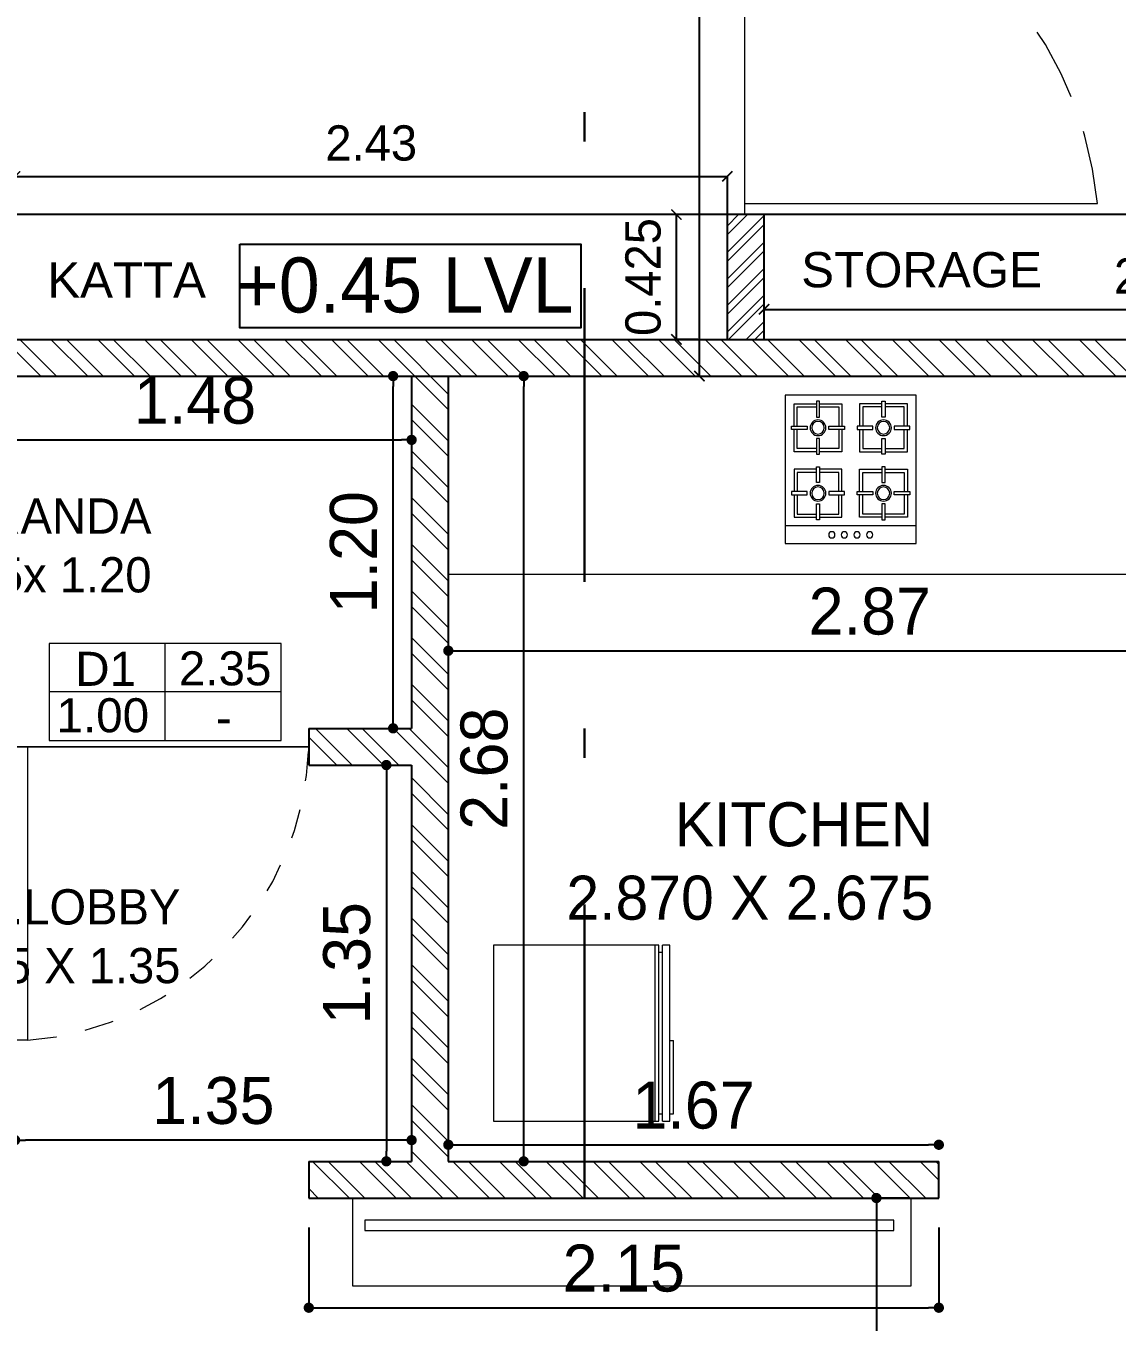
# Model space of a CAD drawing. Header units: metres. Extents: x 494 to 1845, y -666 to 1061.
# Drawn here: x 1536.697 to 1540.412, y 278.177 to 282.593 of the extents above; entities that cross this region are included whole.
import ezdxf

# ---------------------------------------------------------------- set-up
doc = ezdxf.new("R2010")
doc.units = ezdxf.units.M
doc.header["$MEASUREMENT"] = 0
for name, pattern in [('1', [0]), ('141011 - Typical Flr Plans -1 - 1.5 & 1-2 BHK_ Kolshet Namrata1$0$HIDDEN', [0.375, 0.25, -0.125]), ('DASHDOTX2', [2, 1, -0.5, 0, -0.5]), ('DASHED2', [0.375, 0.25, -0.125])]:
    doc.linetypes.add(name, pattern=pattern)
doc.layers.get('Defpoints').update_dxf_attribs({"color": 12})
for name, color, linetype in [('A-AREA', 1, 'Continuous'), ('VDA DIMENSION', 8, 'Continuous'), ('VDA-TEXT', 250, '1'), ('VDA-WALL BELOW', 8, 'Continuous')]:
    doc.layers.add(name, color=color, linetype=linetype)
for name, color, linetype, lineweight in [('A-Furniture', 8, 'Continuous', 13), ('A-Wall Hatch', 8, 'Continuous', 9), ('ARCHITECTURAL COMMENTS', 2, 'Continuous', 30), ('DIMENSION', 8, 'Continuous', 5), ('VDA-DOOR', 23, 'Continuous', 5), ('VDA-DW TAGS', 4, 'Continuous', 9), ('VDA-FURNITURE', 8, 'Continuous', 13), ('VDA-HATCH', 8, 'Continuous', 9), ('VDA-WALL', 250, 'Continuous', 25), ('VDA-WINDOW', 5, 'Continuous', 9)]:
    doc.layers.add(name, color=color, linetype=linetype, lineweight=lineweight)
doc.styles.add('arial', font='arial.ttf', dxfattribs={"height": 0.3})
doc.styles.add('RS', font='GOTHIC.TTF')
doc.dimstyles.new('SMALL-1', dxfattribs={"dimtxt": 0.16, "dimasz": 0.035, "dimexe": 0, "dimexo": 0.1, "dimgap": 0.05, "dimtad": 1, "dimzin": 0, "dimdsep": 46, "dimtxsty": 'RS', "dimblk": 'DOT', "dimcen": 2.5, "dimclrd": 256, "dimclre": 256, "dimclrt": 5, "dimadec": 0, "dimazin": 0, "dimtfac": 1, "dimtdec": 3, "dimtofl": 0, "dimtmove": 0, "dimatfit": 3, "dimfxl": 0, "dimtolj": 1, "dimtzin": 0, "dimarcsym": 0})

# ---------------------------------------------------------------- blocks, each defined once
blk = doc.blocks.new('SADFASDFS')
at = {"color": 1, "linetype": 'DASHDOTX2', "lineweight": 30}
blk.add_line((53.4606, -5.9876), (53.4606, 14.0473), dxfattribs=at)
blk = doc.blocks.new('_ArchTick')
at = {"color": 0, "linetype": 'ByBlock', "const_width": 0.15}
blk.add_lwpolyline([(-0.5, -0.5), (0.5, 0.5)], dxfattribs=at)
blk = doc.blocks.new('*D124')
at = {"layer": 'Defpoints', "color": 0}
for p in [(1538.6603, 285.2814), (1538.9904, 285.2814), (1538.6603, 281.3997)]:
    blk.add_point(p, dxfattribs=at)
at = {"layer": 'VDA DIMENSION', "lineweight": -2}
for p, q in [((1538.7603, 285.2814), (1538.9904, 285.2814)), ((1538.9904, 281.3997), (1538.9904, 285.2814)), ((1538.7603, 281.3997), (1538.9904, 281.3997))]:
    blk.add_line(p, q, dxfattribs=at)
at = {"layer": 'VDA DIMENSION', "lineweight": -2, "xscale": 0.035, "yscale": 0.035, "zscale": 0.035}
for p, rotation in [((1538.9904, 285.2814), 90), ((1538.9904, 281.3997), 270)]:
    blk.add_blockref('_ArchTick', p, dxfattribs=dict(at, rotation=rotation))
at = {"layer": 'VDA DIMENSION', "color": 5, "insert": (1538.8564, 283.3406), "char_height": 0.16, "attachment_point": 5, "rotation": 90, "style": 'RS'}
blk.add_mtext('\\A1;3.88', dxfattribs=at)
blk = doc.blocks.new('*D159')
at = {"layer": 'Defpoints', "color": 0}
for p in [(1541.9053, 281.6272), (1539.2103, 281.5248), (1541.9053, 281.5248)]:
    blk.add_point(p, dxfattribs=at)
at = {"layer": 'VDA DIMENSION', "lineweight": -2}
for p, q in [((1539.2103, 281.6248), (1539.2103, 281.6272)), ((1539.2103, 281.6272), (1541.9053, 281.6272)), ((1541.9053, 281.6248), (1541.9053, 281.6272))]:
    blk.add_line(p, q, dxfattribs=at)
at = {"layer": 'VDA DIMENSION', "lineweight": -2, "xscale": 0.035, "yscale": 0.035, "zscale": 0.035}
for p, rotation in [((1539.2103, 281.6272), 180.000003570237), ((1541.9053, 281.6272), 3.570236990233481e-06)]:
    blk.add_blockref('_ArchTick', p, dxfattribs=dict(at, rotation=rotation))
at = {"layer": 'VDA DIMENSION', "color": 5, "insert": (1540.5578, 281.7402), "char_height": 0.12, "attachment_point": 5, "rotation": 0, "style": 'RS'}
blk.add_mtext('\\A1;2.69', dxfattribs=at)
blk = doc.blocks.new('*D160')
at = {"layer": 'Defpoints', "color": 0}
for p in [(1539.0853, 282.0801), (1536.6603, 281.5248), (1539.0853, 281.5248)]:
    blk.add_point(p, dxfattribs=at)
at = {"layer": 'VDA DIMENSION', "lineweight": -2}
for p, q in [((1536.6603, 281.7801), (1536.6603, 282.0801)), ((1536.6603, 282.0801), (1539.0853, 282.0801)), ((1539.0853, 281.7801), (1539.0853, 282.0801))]:
    blk.add_line(p, q, dxfattribs=at)
at = {"layer": 'VDA DIMENSION', "lineweight": -2, "xscale": 0.035, "yscale": 0.035, "zscale": 0.035}
for p, rotation in [((1536.6603, 282.0801), 180.0000035704919), ((1539.0853, 282.0801), 3.570491927312664e-06)]:
    blk.add_blockref('_ArchTick', p, dxfattribs=dict(at, rotation=rotation))
at = {"layer": 'VDA DIMENSION', "color": 5, "insert": (1537.8728, 282.1932), "char_height": 0.12, "attachment_point": 5, "rotation": 0, "style": 'RS'}
blk.add_mtext('\\A1;2.43', dxfattribs=at)
blk = doc.blocks.new('*D170')
at = {"layer": 'Defpoints', "color": 0}
for p in [(1538.9118, 281.9498), (1539.0853, 281.9498), (1539.0853, 281.5248)]:
    blk.add_point(p, dxfattribs=at)
at = {"layer": 'VDA DIMENSION', "lineweight": -2}
for p, q in [((1538.9853, 281.9498), (1538.9118, 281.9498)), ((1538.9118, 281.5248), (1538.9118, 281.9498)), ((1538.9853, 281.5248), (1538.9118, 281.5248))]:
    blk.add_line(p, q, dxfattribs=at)
at = {"layer": 'VDA DIMENSION', "lineweight": -2, "xscale": 0.035, "yscale": 0.035, "zscale": 0.035}
for p, rotation in [((1538.9118, 281.9498), 90.00000375454056), ((1538.9118, 281.5248), 270.0000037545406)]:
    blk.add_blockref('_ArchTick', p, dxfattribs=dict(at, rotation=rotation))
at = {"layer": 'VDA DIMENSION', "color": 5, "insert": (1538.7988, 281.7373), "char_height": 0.12, "attachment_point": 5, "rotation": 90, "style": 'RS'}
blk.add_mtext('\\A1;0.425', dxfattribs=at)
blk = doc.blocks.new('zw$8B81')
at = {"layer": 'VDA-FURNITURE', "extrusion": (-2.11098e-05, -1.08635e-08, 1)}
for p, q in [((0.0125, 0.575), (0, 0.575)), ((0, 0.575), (0, 0.325)), ((0.0375, 0.6), (0.0125, 0.6)), ((0.0125, 0.6), (0.0125, 0)), ((0.0375, 0.6), (0.0375, 0)), ((0.05, 0.575), (0.0375, 0.575)), ((0.6125, 0.6), (0.05, 0.6)), ((0.05, 0.6), (0.05, 0)), ((0.0625, 0.6), (0.0625, 0)), ((0.6125, 0), (0.6125, 0.6)), ((0.0125, 0.325), (0, 0.325)), ((0.0125, 0), (0.0375, 0)), ((0.0375, 0.025), (0.05, 0.025)), ((0.05, 0), (0.6125, 0))]:
    blk.add_line(p, q, dxfattribs=at)
blk = doc.blocks.new('zw$80F')
at = {"layer": 'A-Furniture', "extrusion": (0.000170057, -4.78234e-05, 1)}
blk.add_line((0.0601, 0.4462, 0), (0.0601, 0), dxfattribs=at)
at = {"layer": 'A-Furniture', "extrusion": (0.000170057, -4.78234e-05, 1), "elevation": 0}
for points in [[(0.5062, 0), (0, 0), (0, 0.4462), (0.5062, 0.4462)], [(0.177, 0.4247), (0.1662, 0.4247), (0.1662, 0.3711), (0.177, 0.3711)], [(0.3893, 0.4247), (0.4, 0.4247), (0.4, 0.3711), (0.3893, 0.3711)], [(0.0815, 0.3293), (0.0815, 0.34), (0.1351, 0.34), (0.1351, 0.3293)], [(0.2617, 0.34), (0.2617, 0.3293), (0.2081, 0.3293), (0.2081, 0.34)], [(0.3046, 0.34), (0.3046, 0.3293), (0.3582, 0.3293), (0.3582, 0.34)], [(0.4848, 0.3293), (0.4848, 0.34), (0.4311, 0.34), (0.4311, 0.3293)], [(0.1662, 0.2445), (0.177, 0.2445), (0.177, 0.2982), (0.1662, 0.2982)], [(0.4, 0.2445), (0.3893, 0.2445), (0.3893, 0.2982), (0.4, 0.2982)], [(0.1662, 0.2016), (0.177, 0.2016), (0.177, 0.148), (0.1662, 0.148)], [(0.4, 0.2016), (0.3893, 0.2016), (0.3893, 0.148), (0.4, 0.148)], [(0.0815, 0.1169), (0.0815, 0.1062), (0.1351, 0.1062), (0.1351, 0.1169)], [(0.2617, 0.1062), (0.2617, 0.1169), (0.2081, 0.1169), (0.2081, 0.1062)], [(0.3046, 0.1062), (0.3046, 0.1169), (0.3582, 0.1169), (0.3582, 0.1062)], [(0.4848, 0.1169), (0.4848, 0.1062), (0.4311, 0.1062), (0.4311, 0.1169)], [(0.177, 0.0214), (0.1662, 0.0214), (0.1662, 0.0751), (0.177, 0.0751)], [(0.3893, 0.0214), (0.4, 0.0214), (0.4, 0.0751), (0.3893, 0.0751)]]:
    blk.add_lwpolyline(points, close=True, dxfattribs=at)
for points in [[(0.1662, 0.4161), (0.0901, 0.4161), (0.0901, 0.34)], [(0.1662, 0.4054), (0.1008, 0.4054), (0.1008, 0.34)], [(0.2531, 0.34), (0.2531, 0.4161), (0.177, 0.4161)], [(0.2424, 0.34), (0.2424, 0.4054), (0.177, 0.4054)], [(0.3132, 0.34), (0.3132, 0.4161), (0.3893, 0.4161)], [(0.3239, 0.34), (0.3239, 0.4054), (0.3893, 0.4054)], [(0.4, 0.4161), (0.4762, 0.4161), (0.4762, 0.34)], [(0.4, 0.4054), (0.4655, 0.4054), (0.4655, 0.34)], [(0.0901, 0.3293), (0.0901, 0.2531), (0.1662, 0.2531)], [(0.1008, 0.3293), (0.1008, 0.2638), (0.1662, 0.2638)], [(0.177, 0.2531), (0.2531, 0.2531), (0.2531, 0.3293)], [(0.177, 0.2638), (0.2424, 0.2638), (0.2424, 0.3293)], [(0.3893, 0.2531), (0.3132, 0.2531), (0.3132, 0.3293)], [(0.3893, 0.2638), (0.3239, 0.2638), (0.3239, 0.3293)], [(0.4762, 0.3293), (0.4762, 0.2531), (0.4, 0.2531)], [(0.4655, 0.3293), (0.4655, 0.2638), (0.4, 0.2638)], [(0.0901, 0.1169), (0.0901, 0.193), (0.1662, 0.193)], [(0.1008, 0.1169), (0.1008, 0.1823), (0.1662, 0.1823)], [(0.177, 0.193), (0.2531, 0.193), (0.2531, 0.1169)], [(0.177, 0.1823), (0.2424, 0.1823), (0.2424, 0.1169)], [(0.3893, 0.193), (0.3132, 0.193), (0.3132, 0.1169)], [(0.3893, 0.1823), (0.3239, 0.1823), (0.3239, 0.1169)], [(0.4762, 0.1169), (0.4762, 0.193), (0.4, 0.193)], [(0.4655, 0.1169), (0.4655, 0.1823), (0.4, 0.1823)], [(0.1662, 0.03), (0.0901, 0.03), (0.0901, 0.1062)], [(0.1662, 0.0408), (0.1008, 0.0408), (0.1008, 0.1062)], [(0.2531, 0.1062), (0.2531, 0.03), (0.177, 0.03)], [(0.2424, 0.1062), (0.2424, 0.0408), (0.177, 0.0408)], [(0.3132, 0.1062), (0.3132, 0.03), (0.3893, 0.03)], [(0.3239, 0.1062), (0.3239, 0.0408), (0.3893, 0.0408)], [(0.4, 0.03), (0.4762, 0.03), (0.4762, 0.1062)], [(0.4, 0.0408), (0.4655, 0.0408), (0.4655, 0.1062)]]:
    blk.add_lwpolyline(points, dxfattribs=at)
at = {"layer": 'A-Furniture', "extrusion": (0.000170057, -4.78234e-05, 1)}
for centre, radius in [((0.1716, 0.3346, 0), 0.0268), ((0.1716, 0.3346, 0), 0.0214), ((0.3947, 0.3346, 0), 0.0268), ((0.3947, 0.3346, 0), 0.0214), ((0.03, 0.2874, 0), 0.0107), ((0.03, 0.2445, 0), 0.0107), ((0.03, 0.2016, 0), 0.0107), ((0.03, 0.1587, 0), 0.0107), ((0.1716, 0.1115, 0), 0.0268), ((0.1716, 0.1115, 0), 0.0214), ((0.3947, 0.1115, 0), 0.0268), ((0.3947, 0.1115, 0), 0.0214)]:
    blk.add_circle(centre, radius, dxfattribs=at)
blk = doc.blocks.new('zw$F1DC')
at = {"layer": 'VDA-DOOR'}
for p, q in [((0, 0), (0, 0.9)), ((0, 0.038), (0.9, 0.038)), ((0, 0), (0.9, 0)), ((0.9, 0.038), (0.9, 0))]:
    blk.add_line(p, q, dxfattribs=at).dxf.unprotected_set("ltscale", 0)
at = {"layer": 'VDA-DOOR', "linetype": 'DASHED2', "ltscale": 0.3}
blk.add_arc((-0.0283, -0.0304), 0.9308, 4.2128, 88.2563, dxfattribs=at)
blk = doc.blocks.new('zw$AB1F')
at = {"layer": 'VDA-DOOR', "xscale": 1.111111111003124, "yscale": 1.111111111003124, "zscale": 1.111111111003124, "rotation": 90.00000000080222}
blk.add_blockref('zw$F1DC', (1, 0), dxfattribs=at)
blk = doc.blocks.new('_Dot')
at = {"color": 0, "linetype": 'ByBlock', "lineweight": -2}
blk.add_line((-0.5, 0), (-1, 0), dxfattribs=at)
at = {"color": 0, "linetype": 'ByBlock', "const_width": 0.5}
blk.add_lwpolyline([(-0.25, 0, 1), (0.25, 0, 1)], format="xyb", close=True, dxfattribs=at)
blk = doc.blocks.new('*D1116')
at = {"layer": 'Defpoints', "color": 0, "transparency": 16777216}
for p in [(-5.433, 5.25), (-5.37, 5.25), (-5.37, 4.05)]:
    blk.add_point(p, dxfattribs=at)
at = {"layer": 'DIMENSION', "lineweight": -2, "transparency": 16777216}
for p, q in [((-5.433, 5.25), (-5.433, 5.25)), ((-5.433, 4.085), (-5.433, 5.215)), ((-5.433, 4.05), (-5.433, 4.05))]:
    blk.add_line(p, q, dxfattribs=at)
at = {"layer": 'DIMENSION', "lineweight": -2, "transparency": 16777216, "xscale": 0.035, "yscale": 0.035, "zscale": 0.035}
for p, rotation in [((-5.433, 5.25), 90), ((-5.433, 4.05), 270)]:
    blk.add_blockref('_Dot', p, dxfattribs=dict(at, rotation=rotation))
at = {"layer": 'DIMENSION', "color": 5, "transparency": 16777216, "insert": (-5.567, 4.65), "char_height": 0.16, "attachment_point": 5, "rotation": 90, "style": 'RS'}
blk.add_mtext('\\A1;1.20', dxfattribs=at)
blk = doc.blocks.new('*D1117')
at = {"layer": 'Defpoints', "color": 0, "transparency": 16777216}
for p in [(-6.845, 5.25), (-5.37, 5.25), (-5.37, 5.0327)]:
    blk.add_point(p, dxfattribs=at)
at = {"layer": 'DIMENSION', "lineweight": -2, "transparency": 16777216}
for p, q in [((-6.845, 5.15), (-6.845, 5.0327)), ((-5.37, 5.15), (-5.37, 5.0327)), ((-6.81, 5.0327), (-5.405, 5.0327))]:
    blk.add_line(p, q, dxfattribs=at)
at = {"layer": 'DIMENSION', "lineweight": -2, "transparency": 16777216, "xscale": 0.035, "yscale": 0.035, "zscale": 0.035, "rotation": 180}
blk.add_blockref('_Dot', (-6.845, 5.0327), dxfattribs=at)
at = {"layer": 'DIMENSION', "lineweight": -2, "transparency": 16777216, "xscale": 0.035, "yscale": 0.035, "zscale": 0.035}
blk.add_blockref('_Dot', (-5.37, 5.0327), dxfattribs=at)
at = {"layer": 'DIMENSION', "color": 5, "transparency": 16777216, "insert": (-6.1075, 5.1667), "char_height": 0.16, "attachment_point": 5, "style": 'RS'}
blk.add_mtext('\\A1;1.48', dxfattribs=at)
blk = doc.blocks.new('*D1118')
at = {"layer": 'Defpoints', "color": 0, "transparency": 16777216}
for p in [(-5.37, 3.925), (-5.456, 2.575), (-5.37, 2.575)]:
    blk.add_point(p, dxfattribs=at)
at = {"layer": 'DIMENSION', "lineweight": -2, "transparency": 16777216}
for p, q in [((-5.456, 3.925), (-5.456, 3.925)), ((-5.456, 3.89), (-5.456, 2.61)), ((-5.456, 2.575), (-5.456, 2.575))]:
    blk.add_line(p, q, dxfattribs=at)
at = {"layer": 'DIMENSION', "lineweight": -2, "transparency": 16777216, "xscale": 0.035, "yscale": 0.035, "zscale": 0.035}
for p, rotation in [((-5.456, 3.925), 90), ((-5.456, 2.575), 270)]:
    blk.add_blockref('_Dot', p, dxfattribs=dict(at, rotation=rotation))
at = {"layer": 'DIMENSION', "color": 5, "transparency": 16777216, "insert": (-5.5901, 3.25), "char_height": 0.16, "attachment_point": 5, "rotation": 90, "style": 'RS'}
blk.add_mtext('\\A1;1.35', dxfattribs=at)
blk = doc.blocks.new('*D1119')
at = {"layer": 'Defpoints', "color": 0, "transparency": 16777216}
for p in [(-6.72, 2.6472), (-6.72, 2.575), (-5.37, 2.575)]:
    blk.add_point(p, dxfattribs=at)
at = {"layer": 'DIMENSION', "lineweight": -2, "transparency": 16777216}
for p, q in [((-6.72, 2.6472), (-6.72, 2.6472)), ((-5.405, 2.6472), (-6.685, 2.6472)), ((-5.37, 2.6472), (-5.37, 2.6472))]:
    blk.add_line(p, q, dxfattribs=at)
at = {"layer": 'DIMENSION', "lineweight": -2, "transparency": 16777216, "xscale": 0.035, "yscale": 0.035, "zscale": 0.035, "rotation": 180}
blk.add_blockref('_Dot', (-6.72, 2.6472), dxfattribs=at)
at = {"layer": 'DIMENSION', "lineweight": -2, "transparency": 16777216, "xscale": 0.035, "yscale": 0.035, "zscale": 0.035}
blk.add_blockref('_Dot', (-5.37, 2.6472), dxfattribs=at)
at = {"layer": 'DIMENSION', "color": 5, "transparency": 16777216, "insert": (-6.045, 2.7812), "char_height": 0.16, "attachment_point": 5, "style": 'RS'}
blk.add_mtext('\\A1;1.35', dxfattribs=at)
blk = doc.blocks.new('*D1120')
at = {"layer": 'Defpoints', "color": 0, "transparency": 16777216}
for p in [(-3.575, 2.6315), (-5.245, 2.575), (-3.575, 2.575)]:
    blk.add_point(p, dxfattribs=at)
at = {"layer": 'DIMENSION', "lineweight": -2, "transparency": 16777216}
for p, q in [((-5.245, 2.6315), (-5.245, 2.6315)), ((-5.21, 2.6315), (-3.61, 2.6315)), ((-3.575, 2.6315), (-3.575, 2.6315))]:
    blk.add_line(p, q, dxfattribs=at)
at = {"layer": 'DIMENSION', "lineweight": -2, "transparency": 16777216, "xscale": 0.035, "yscale": 0.035, "zscale": 0.035, "rotation": 180}
blk.add_blockref('_Dot', (-5.245, 2.6315), dxfattribs=at)
at = {"layer": 'DIMENSION', "lineweight": -2, "transparency": 16777216, "xscale": 0.035, "yscale": 0.035, "zscale": 0.035}
blk.add_blockref('_Dot', (-3.575, 2.6315), dxfattribs=at)
at = {"layer": 'DIMENSION', "color": 5, "transparency": 16777216, "insert": (-4.41, 2.7655), "char_height": 0.16, "attachment_point": 5, "style": 'RS'}
blk.add_mtext('\\A1;1.67', dxfattribs=at)
blk = doc.blocks.new('*D1121')
at = {"layer": 'Defpoints', "color": 0, "transparency": 16777216}
for p in [(-5.245, 5.25), (-4.9884, 5.25), (-5.245, 2.575)]:
    blk.add_point(p, dxfattribs=at)
at = {"layer": 'DIMENSION', "lineweight": -2, "transparency": 16777216}
for p, q in [((-5.145, 5.25), (-4.9884, 5.25)), ((-4.9884, 2.61), (-4.9884, 5.215)), ((-5.145, 2.575), (-4.9884, 2.575))]:
    blk.add_line(p, q, dxfattribs=at)
at = {"layer": 'DIMENSION', "lineweight": -2, "transparency": 16777216, "xscale": 0.035, "yscale": 0.035, "zscale": 0.035}
for p, rotation in [((-4.9884, 5.25), 90), ((-4.9884, 2.575), 270)]:
    blk.add_blockref('_Dot', p, dxfattribs=dict(at, rotation=rotation))
at = {"layer": 'DIMENSION', "color": 5, "transparency": 16777216, "insert": (-5.1225, 3.9125), "char_height": 0.16, "attachment_point": 5, "rotation": 90, "style": 'RS'}
blk.add_mtext('\\A1;2.68', dxfattribs=at)
blk = doc.blocks.new('*D1122')
at = {"layer": 'Defpoints', "color": 0, "transparency": 16777216}
for p in [(-5.245, 4.575), (-2.375, 4.575), (-2.375, 4.3144)]:
    blk.add_point(p, dxfattribs=at)
at = {"layer": 'DIMENSION', "lineweight": -2, "transparency": 16777216}
for p, q in [((-5.245, 4.475), (-5.245, 4.3144)), ((-2.375, 4.475), (-2.375, 4.3144)), ((-5.21, 4.3144), (-2.41, 4.3144))]:
    blk.add_line(p, q, dxfattribs=at)
at = {"layer": 'DIMENSION', "lineweight": -2, "transparency": 16777216, "xscale": 0.035, "yscale": 0.035, "zscale": 0.035, "rotation": 180}
blk.add_blockref('_Dot', (-5.245, 4.3144), dxfattribs=at)
at = {"layer": 'DIMENSION', "lineweight": -2, "transparency": 16777216, "xscale": 0.035, "yscale": 0.035, "zscale": 0.035}
blk.add_blockref('_Dot', (-2.375, 4.3144), dxfattribs=at)
at = {"layer": 'DIMENSION', "color": 5, "transparency": 16777216, "insert": (-3.81, 4.4484), "char_height": 0.16, "attachment_point": 5, "style": 'RS'}
blk.add_mtext('\\A1;2.87', dxfattribs=at)
blk = doc.blocks.new('*D1127')
at = {"layer": 'Defpoints', "color": 0, "transparency": 16777216}
for p in [(-5.72, 2.45), (-3.575, 2.45), (-3.575, 2.0763)]:
    blk.add_point(p, dxfattribs=at)
at = {"layer": 'DIMENSION', "lineweight": -2, "transparency": 16777216}
for p, q in [((-5.72, 2.35), (-5.72, 2.0763)), ((-3.575, 2.35), (-3.575, 2.0763)), ((-5.685, 2.0763), (-3.61, 2.0763))]:
    blk.add_line(p, q, dxfattribs=at)
at = {"layer": 'DIMENSION', "lineweight": -2, "transparency": 16777216, "xscale": 0.035, "yscale": 0.035, "zscale": 0.035, "rotation": 180}
blk.add_blockref('_Dot', (-5.72, 2.0763), dxfattribs=at)
at = {"layer": 'DIMENSION', "lineweight": -2, "transparency": 16777216, "xscale": 0.035, "yscale": 0.035, "zscale": 0.035}
blk.add_blockref('_Dot', (-3.575, 2.0763), dxfattribs=at)
at = {"layer": 'DIMENSION', "color": 5, "transparency": 16777216, "insert": (-4.6475, 2.2103), "char_height": 0.16, "attachment_point": 5, "style": 'RS'}
blk.add_mtext('\\A1;2.15', dxfattribs=at)
blk = doc.blocks.new('*D1128')
at = {"layer": 'Defpoints', "color": 0, "transparency": 16777216}
for p in [(-3.575, 2.45), (-3.7875, -0.9), (-3.575, -0.9)]:
    blk.add_point(p, dxfattribs=at)
at = {"layer": 'DIMENSION', "lineweight": -2, "transparency": 16777216}
for p, q in [((-3.675, 2.45), (-3.7875, 2.45)), ((-3.7875, 2.415), (-3.7875, -0.865)), ((-3.675, -0.9), (-3.7875, -0.9))]:
    blk.add_line(p, q, dxfattribs=at)
at = {"layer": 'DIMENSION', "lineweight": -2, "transparency": 16777216, "xscale": 0.035, "yscale": 0.035, "zscale": 0.035}
for p, rotation in [((-3.7875, 2.45), 90), ((-3.7875, -0.9), 270)]:
    blk.add_blockref('_Dot', p, dxfattribs=dict(at, rotation=rotation))
at = {"layer": 'DIMENSION', "color": 5, "transparency": 16777216, "insert": (-3.9215, 0.775), "char_height": 0.16, "attachment_point": 5, "rotation": 90, "style": 'RS'}
blk.add_mtext('\\A1;3.35', dxfattribs=at)
blk = doc.blocks.new('D1 F')
at = {"layer": 'VDA-DW TAGS'}
for p, q in [((1532.2995, 322.9946), (1532.2995, 323.3255)), ((1532.6942, 323.1601), (1531.9045, 323.1601))]:
    blk.add_line(p, q, dxfattribs=at)
blk.add_lwpolyline([(1532.6942, 323.3255), (1531.9045, 323.3255), (1531.9045, 322.9946), (1532.6942, 322.9946)], close=True, dxfattribs=at)
at = {"layer": 'VDA-DW TAGS', "attachment_point": 8, "style": 'arial'}
for s, insert, char_height, width in [('2.35', (1532.5036, 323.1807), 0.11598, 0.282293), ('D1', (1532.0968, 323.1807), 0.11598, 0.282293), ('1.00', (1532.0873, 323.0209), 0.11598, 0.27584), ('-', (1532.4997, 323.0153), 0.116, 0.366174)]:
    blk.add_mtext(s, dxfattribs=dict(at, insert=insert, char_height=char_height, width=width))
blk = doc.blocks.new('SDFDSFD')
at = {"layer": 'A-Wall Hatch', "ltscale": 0.1}
h = blk.add_hatch(dxfattribs=at)
h.set_pattern_fill('ANSI32', color=256, scale=0.3, angle=270)
h.set_pattern_definition([(315, (-5.7694, -2.32693), (0.0795495, 0.0795495), []), (315, (-5.7694, -2.37996), (0.0795495, 0.0795495), [])])
h.paths.add_polyline_path([(-3.575, 2.575), (-5.245, 2.575), (-5.245, 5.25), (-1.35, 5.25), (-1.35, 5.375), (-6.845, 5.375), (-6.845, 5.25), (-5.37, 5.25), (-5.37, 4.05), (-5.72, 4.05), (-5.72, 3.925), (-5.37, 3.925), (-5.37, 2.575), (-5.72, 2.575), (-5.72, 2.45), (-3.575, 2.45)])
h.paths.add_polyline_path([(-7.72, -2.95), (-7.72, -0.9), (-6.845, -0.9), (-6.845, 4.05), (-6.72, 4.05), (-6.72, -0.9), (-6.45, -0.9), (-6.45, -1.025), (-7.595, -1.025), (-7.595, -2.95)])
h.paths.add_polyline_path([(-2.375, -0.9), (-4.65, -0.9), (-4.65, -4.5), (-4.525, -4.5), (-4.525, -1.025), (-2.375, -1.025)])
h.paths.add_polyline_path([(-0.975, 2.9999), (-0.9809, 2.9999), (-1.35, 3), (-1.35, 4.05), (-1.475, 4.05), (-1.475, 3), (-2.375, 3), (-2.375, 2.45), (-2.25, 2.45), (-2.25, 2.875), (-1.475, 2.875), (-1.475, 0), (-1.35, 0), (-1.35, 0.8), (-0.625, 0.8), (-0.625, 0.925), (-1.35, 0.925), (-1.35, 2.875), (-0.975, 2.875)])
h.paths.add_polyline_path([(2.675, 3), (1.025, 3), (1.025, 4.35), (1.975, 4.35), (1.975, 4.4749), (0.9, 4.475), (0.9, 3), (-0.375, 3), (-0.375, 2.875), (2.675, 2.875)])
h.paths.add_polyline_path([(-0.625, -1.925), (-1.35, -1.925), (-1.35, -1.025), (-0.9, -1.025), (-0.9, -0.9), (-1.475, -0.9), (-1.475, -4.5), (-0.975, -4.5), (-0.975, -4.3751), (-0.9809, -4.3751), (-1.35, -4.375), (-1.35, -2.05), (-0.625, -2.05)])
h.paths.add_polyline_path([(3.55, 4.475), (2.575, 4.475), (2.575, 4.35), (3.425, 4.35), (3.425, 3), (3.55, 3)])
h.paths.add_polyline_path([(0.125, -1.925), (0, -1.925), (0, -4.375), (-0.375, -4.375), (-0.375, -4.5), (0.125, -4.5)])
h.paths.add_polyline_path([(0.125, 2.875), (0, 2.875), (0, 0), (0.125, 0)])
h.paths.add_polyline_path([(4.875, 3), (3.55, 3), (3.55, 2.875), (4.875, 2.875)])
h.paths.add_polyline_path([(3.55, 3), (3.425, 3), (3.425, 2.875), (3.55, 2.875)])
h.paths.add_polyline_path([(3.55, 0.1125), (3.425, 0.1125), (3.425, -0.9), (0, -0.9), (0, -1.025), (3.425, -1.025), (3.425, -4.5), (3.55, -4.5), (3.55, -1.025), (4.875, -1.025), (4.875, -0.9), (3.55, -0.9)])
h.paths.add_polyline_path([(3.425, 1.9125), (3.55, 1.9125), (3.55, 2.875), (3.425, 2.875)])
at = {"layer": 'A-AREA'}
blk.add_lwpolyline([(-6.72, -0.9), (-6.72, 4.05), (-6.845, 4.05), (-6.845, 5.25), (-5.72, 5.25), (-5.245, 5.25), (-1.475, 5.25)], dxfattribs=at)
at = {"layer": 'VDA-DOOR'}
blk.add_line((-5.72, 3.9875), (-6.72, 3.9875), dxfattribs=at)
at = {"layer": 'VDA-FURNITURE', "extrusion": (5.28879e-06, -0.00016495, 1)}
blk.add_line((-5.245, 4.575), (-1.475, 4.575), dxfattribs=at)
at = {"layer": 'VDA-FURNITURE', "extrusion": (4.36827e-06, 5.81046e-06, 1), "elevation": 0}
blk.add_lwpolyline([(-3.67, 2.45), (-3.67, 2.15), (-5.57, 2.15), (-5.57, 2.45)], dxfattribs=at)
blk.add_lwpolyline([(-3.7286, 2.375), (-5.5295, 2.375), (-5.5295, 2.339), (-3.7286, 2.339)], close=True, dxfattribs=at)
at = {"layer": 'VDA-WALL'}
for p, q in [((-6.845, 5.375), (-1.35, 5.375)), ((-6.845, 5.25), (-5.37, 5.25)), ((-5.37, 5.25), (-5.37, 4.05)), ((-5.245, 5.25), (-1.35, 5.25)), ((-5.245, 5.25), (-5.245, 2.575)), ((-5.72, 4.05), (-5.37, 4.05)), ((-5.72, 4.05), (-5.72, 3.925)), ((-5.72, 3.925), (-5.37, 3.925)), ((-5.37, 3.925), (-5.37, 2.575)), ((-5.72, 2.575), (-5.37, 2.575)), ((-5.72, 2.575), (-5.72, 2.45)), ((-5.245, 2.575), (-3.575, 2.575)), ((-3.575, 2.45), (-3.575, 2.575)), ((-5.72, 2.45), (-3.575, 2.45))]:
    blk.add_line(p, q, dxfattribs=at)
at = {"layer": 'VDA-DOOR', "extrusion": (0.00030461, 0.000129473, 1), "rotation": 179.9999977404057}
blk.add_blockref('zw$AB1F', (-5.72, 3.9875, -0.0012), dxfattribs=at)
at = {"layer": 'VDA-FURNITURE', "extrusion": (4.36827e-06, 5.81046e-06, 1), "xscale": -1, "rotation": 269.9999997515905}
blk.add_blockref('zw$80F', (-4.098, 4.6793, 0), dxfattribs=at)
at = {"layer": 'VDA-FURNITURE', "extrusion": (4.36827e-06, 5.81046e-06, 1), "rotation": 179.999999726599}
blk.add_blockref('zw$8B81', (-4.4788, 3.3117, 0), dxfattribs=at)
at = {"layer": 'VDA-HATCH'}
blk.add_blockref('D1 F', (-1538.5086, -318.9859), dxfattribs=at)
at = {"layer": 'VDA-TEXT', "extrusion": (4.36827e-06, 5.81046e-06, 1), "width": 1.314504061156185e-11, "attachment_point": 3, "text_direction": (1, 0, -4e-06), "style": 'arial'}
for s, insert, char_height in [('\\pi0.43554;{\\fCentury Gothic|b0|i0|c0|p34;VERANDA}\\P\\pi0.39524;{\\fCentury Gothic|b0|i0|c0|p34;1.475x 1.20}', (-6.2556, 4.8332), 0.12), ('\\pi0.84973;{\\fCentury Gothic|b0|i0|c0|p34;KITCHEN  }\\P\\pi0.62825;{\\fCentury Gothic|b0|i0|c0|p34;2.870 X 2.675}', (-3.5939, 3.7982), 0.15), ('\\pi0.42016;{\\fCentury Gothic|b0|i0|c0|p34;EN.LOBBY }\\P\\pi0.38186;{\\fCentury Gothic|b0|i0|c0|p34;1.35 X 1.35}', (-6.157, 3.5019), 0.12)]:
    blk.add_mtext(s, dxfattribs=dict(at, insert=insert, char_height=char_height))
at = {"layer": 'DIMENSION'}
for base, p1, p2, picture, middle in [((-5.37, 5.0326546072), (-6.845, 5.25), (-5.37, 5.25), '*D1117', (-6.1075, 5.1666790804)), ((-2.375, 4.3144), (-5.245, 4.575), (-2.375, 4.575), '*D1122', (-3.81, 4.4484)), ((-6.72, 2.6472), (-5.37, 2.575), (-6.72, 2.575), '*D1119', (-6.045, 2.7812)), ((-3.575, 2.6315), (-5.245, 2.575), (-3.575, 2.575), '*D1120', (-4.41, 2.7655)), ((-3.575, 2.076294359), (-5.72, 2.45), (-3.575, 2.45), '*D1127', (-4.6475, 2.2103188322))]:
    dim = blk.add_linear_dim(base=base, p1=p1, p2=p2, dimstyle='SMALL-1', dxfattribs=at)
    dim.commit()
    dim.dimension.update_dxf_attribs({"geometry": picture, "text_midpoint": middle})
for base, p1, p2, picture, middle in [((-5.433, 5.25), (-5.37, 4.05), (-5.37, 5.25), '*D1116', (-5.567, 4.65)), ((-4.9884397045, 5.25), (-5.245, 2.575), (-5.245, 5.25), '*D1121', (-5.1224641776, 3.9125)), ((-5.456, 2.575), (-5.37, 3.925), (-5.37, 2.575), '*D1118', (-5.5901, 3.25)), ((-3.7875, -0.9), (-3.575, 2.45), (-3.575, -0.9), '*D1128', (-3.9215, 0.775))]:
    dim = blk.add_linear_dim(base=base, p1=p1, p2=p2, angle=90, dimstyle='SMALL-1', dxfattribs=at)
    dim.commit()
    dim.dimension.update_dxf_attribs({"geometry": picture, "text_midpoint": middle})

msp = doc.modelspace()

# ---------------------------------------------------------------- hatches: boundary and pattern name
at = {"layer": 'VDA-HATCH'}
h = msp.add_hatch(dxfattribs=at)
h.set_pattern_fill('ANSI32', color=256, scale=0.17)
h.set_pattern_definition([(45, (87.54308, 2.66939), (-0.0450780573, 0.0450780573), []), (45, (87.573134, 2.66939), (-0.0450780573, 0.0450780573), [])])
h.paths.add_polyline_path([(1539.2103, 285.3516), (1539.2092, 285.4775), (1520.3759, 283.0747), (1489.6603, 283.0747), (1489.6603, 282.9497), (1520.3839, 282.9497)])
h.paths.add_polyline_path([(1501.9103, 272.5497), (1501.9103, 272.6747), (1502.7853, 272.6747), (1502.7853, 276.0997), (1502.8478, 276.0997), (1502.9103, 276.0997), (1502.9103, 272.6747), (1503.5103, 272.6747), (1503.5103, 272.5497)])
h.paths.add_polyline_path([(1507.8353, 272.5497), (1507.8353, 272.6747), (1508.4353, 272.6747), (1508.4353, 276.0997), (1508.5603, 276.0997), (1508.5603, 272.6747), (1509.1603, 272.6747), (1509.1603, 272.5497)])
h.paths.add_polyline_path([(1505.0103, 272.5497), (1505.0103, 272.6747), (1505.6103, 272.6747), (1505.6103, 276.0997), (1505.7353, 276.0997), (1505.7353, 272.6747), (1506.3353, 272.6747), (1506.3353, 272.5497)])
h.paths.add_polyline_path([(1510.6603, 272.5497), (1510.6603, 272.6747), (1511.2603, 272.6747), (1511.2603, 276.0997), (1511.3853, 276.0997), (1511.3853, 272.5497)])
h.paths.add_polyline_path([(1544.2803, 281.8623), (1544.2803, 281.9498), (1545.0053, 281.9498), (1545.0053, 281.8248), (1544.4053, 281.8248), (1544.4053, 280.6248), (1544.2803, 280.6248)])
h.paths.add_polyline_path([(1541.4739, 285.7664), (1542.4286, 285.8882), (1542.6022, 285.9104), (1542.6287, 285.9138), (1543.4823, 286.0227), (1543.4981, 285.8987), (1541.4897, 285.6424)])
h.paths.add_polyline_path([(1546.8053, 286.4466), (1546.9303, 286.4466), (1546.9303, 281.5248), (1546.8053, 281.5248)])
h.paths.add_polyline_path([(1545.2678, 286.2505), (1545.2836, 286.1265), (1546.8053, 286.3206), (1546.8053, 286.4466)])
h.paths.add_polyline_path([(1524.4853, 272.0497), (1524.4853, 275.0747), (1524.6103, 275.0747), (1524.6103, 272.0497)])
h.paths.add_polyline_path([(1524.3353, 275.9747), (1524.3353, 276.0997), (1526.9853, 276.0997), (1526.9853, 275.9747)])
h.paths.add_polyline_path([(1526.9853, 273.7997), (1527.1103, 273.7997), (1527.1103, 271.6497), (1526.9853, 271.6497)])
h.paths.add_polyline_path([(1545.7553, 281.8248), (1545.7553, 281.9498), (1546.8053, 281.9498), (1546.8053, 281.8248)])
h.paths.add_polyline_path([(1525.9603, 273.5247), (1526.9853, 273.5247), (1526.9853, 273.6497), (1525.9603, 273.6497)])
h.paths.add_polyline_path([(1511.2603, 271.6497), (1511.2603, 271.7747), (1512.0166, 271.7747), (1512.0166, 271.6497)])
h.paths.add_polyline_path([(1513.5166, 271.6497), (1513.5166, 271.7747), (1514.7791, 271.7747), (1514.7791, 271.6497)])
h.paths.add_polyline_path([(1511.2603, 272.5497), (1511.2603, 271.7747), (1511.3853, 271.7747), (1511.3853, 272.5497)])
h.paths.add_polyline_path([(1523.7353, 273.0747), (1524.4853, 273.0747), (1524.4853, 273.1997), (1523.7353, 273.1997)])
h.paths.add_polyline_path([(1539.2103, 285.4776), (1539.2103, 285.3516), (1539.7042, 285.4146), (1539.6884, 285.5386)])
h.paths.add_polyline_path([(1525.9603, 272.0497), (1525.9603, 272.7747), (1526.0853, 272.7747), (1526.0853, 272.0497)])
h.paths.add_polyline_path([(1523.8853, 274.6975), (1524.4853, 274.6975), (1524.4853, 274.8225), (1523.8853, 274.8225)])
h.paths.add_polyline_path([(1524.0353, 272.0497), (1524.0353, 272.1747), (1524.4853, 272.1747), (1524.4853, 272.0497)])
h.paths.add_polyline_path([(1522.9853, 272.0497), (1522.9853, 272.1747), (1523.4353, 272.1747), (1523.4353, 272.0497)])
h.paths.add_polyline_path([(1536.5353, 281.5248), (1536.6603, 281.5248), (1536.6603, 281.9498), (1536.5353, 281.9498), (1536.5353, 281.5248)])
h.paths.add_polyline_path([(1539.0853, 281.5248), (1539.0853, 281.9498), (1539.2103, 281.9498), (1539.2103, 281.5248)])
h.paths.add_polyline_path([(1541.9053, 281.5248), (1541.9053, 281.9498), (1542.0303, 281.9498), (1542.0303, 281.5248), (1541.9053, 281.5248)])
h.paths.add_polyline_path([(1525.9603, 272.0497), (1525.5853, 272.0497), (1525.5853, 272.1747), (1525.9603, 272.1747)])
h.paths.add_polyline_path([(1524.6103, 272.0497), (1524.6103, 272.1747), (1524.9853, 272.1747), (1524.9853, 272.0497)])
h.paths.add_polyline_path([(1546.8053, 280.6248), (1546.9303, 280.6248), (1546.9303, 280.9248), (1546.8053, 280.9248)])
h.paths.add_polyline_path([(1526.0853, 272.0497), (1526.0853, 272.1747), (1526.2353, 272.1747), (1526.2353, 272.0497)])
h.paths.add_polyline_path([(1526.9853, 272.0497), (1526.8353, 272.0497), (1526.8353, 272.1747), (1526.9853, 272.1747)])
h.paths.add_polyline_path([(1516.2791, 271.7747), (1516.2791, 271.6497), (1522.9853, 271.6497), (1522.9853, 276.0997), (1518.2353, 276.0997), (1518.2353, 275.9747), (1522.8603, 275.9747), (1522.8603, 271.7747), (1517.0353, 271.7747), (1517.0353, 276.0997), (1516.9103, 276.0997), (1516.9103, 271.7747)])
h.paths.add_polyline_path([(1489.6603, 272.6747), (1490.1426, 272.6747), (1490.1426, 272.5497), (1489.6603, 272.5497)])
h.paths.add_polyline_path([(1491.3426, 272.5497), (1491.3426, 272.6747), (1494.5853, 272.6747), (1494.5853, 272.5497)])
h.paths.add_polyline_path([(1495.7853, 272.6747), (1499.028, 272.6747), (1499.028, 272.5497), (1495.7853, 272.5497)])
h.paths.add_polyline_path([(1500.5853, 276.0997), (1500.7103, 276.0997), (1500.7103, 272.5497), (1500.228, 272.5497), (1500.228, 272.6747), (1500.5853, 272.6747)])

# ---------------------------------------------------------------- linework, layer by layer
at = {"layer": 'VDA-TEXT', "color": 18, "true_color": 0x000000}
msp.add_lwpolyline([(1537.4254, 281.8493), (1538.5859, 281.8493), (1538.5859, 281.5644), (1537.4254, 281.5644)], close=True, dxfattribs=at)
at = {"layer": 'VDA-WALL'}
for p, q in [((1539.0853, 281.5248), (1539.0853, 281.9498)), ((1539.2103, 281.9498), (1539.0853, 281.9498)), ((1539.2103, 281.5248), (1539.2103, 281.9498)), ((1539.0853, 281.3997), (1539.0853, 281.3998)), ((1539.2103, 281.3997), (1539.2103, 281.3998))]:
    msp.add_line(p, q, dxfattribs=at)
at = {"layer": 'VDA-WALL BELOW'}
for p, q in [((1539.0853, 281.9498), (1536.6603, 281.9498)), ((1541.9053, 281.9498), (1539.2103, 281.9498))]:
    msp.add_line(p, q, dxfattribs=at)
at = {"layer": 'VDA-WINDOW'}
for p, q in [((1539.145, 281.9498), (1539.145, 283.1498)), ((1539.145, 281.9877), (1540.345, 281.9877)), ((1540.345, 281.9498), (1539.145, 281.9498))]:
    msp.add_line(p, q, dxfattribs=at)
at = {"layer": 'VDA-WINDOW', "linetype": '141011 - Typical Flr Plans -1 - 1.5 & 1-2 BHK_ Kolshet Namrata1$0$HIDDEN'}
msp.add_arc((1539.0674, 281.869), 1.2831, 5.3091, 86.5329, dxfattribs=at)

# ---------------------------------------------------------------- block references
msp.add_blockref('SDFDSFD', (1543.3803, 276.1498))
at = {"layer": 'ARCHITECTURAL COMMENTS'}
msp.add_blockref('SADFASDFS', (1485.1385, 274.0869), dxfattribs=at)

# ---------------------------------------------------------------- texts
at = {"layer": 'VDA-TEXT', "color": 1, "style": 'RS', "oblique": 0, "width": 1}
msp.add_text('+0.45 LVL', height=0.1875, rotation=0, dxfattribs=at).set_placement((1537.4116, 281.6164))
at = {"layer": 'VDA-TEXT', "char_height": 0.12, "width": 2.007073, "attachment_point": 7, "style": 'RS'}
for s, insert in [('{\\fArial|b0|i0|c0|p34;STORAGE}', (1539.3368, 281.7005)), ('\\pi0.72715;{\\fArial|b0|i0|c0|p34;KATTA}', (1536.0427, 281.6674))]:
    msp.add_mtext(s, dxfattribs=dict(at, insert=insert))

# ---------------------------------------------------------------- dimensions: what is measured, and where the dimension line sits
at = {"layer": 'VDA DIMENSION'}
dim = msp.add_linear_dim(base=(1538.9904, 285.2814), p1=(1538.6603, 281.3997, -0.0001), p2=(1538.6603, 285.2814), angle=90, dimstyle='SMALL-1', override={"dimblk": 'ArchTick', "dimarcsym": 1}, dxfattribs=at)
dim.commit()
dim.dimension.update_dxf_attribs({"geometry": '*D124', "text_midpoint": (1538.8564, 283.3406)})
for base, p1, p2, angle, override, picture, middle in [((1539.085312, 282.080148), (1536.660308, 281.524757), (1539.085312, 281.524757), 0.000004, {"dimtxt": 0.12, "dimblk": 'ArchTick', "dimarcsym": 1}, '*D160', (1537.87281, 282.080148)), ((1538.9118, 281.9498), (1539.0853, 281.5248), (1539.0853, 281.9498), 90, {"dimtxt": 0.12, "dimdec": 3, "dimblk": 'ArchTick', "dimarcsym": 1}, '*D170', (1538.9118, 281.7373))]:
    dim = msp.add_linear_dim(base=base, p1=p1, p2=p2, angle=angle, dimstyle='SMALL-1', override=override, dxfattribs=at)
    dim.commit()
    dim.dimension.update_dxf_attribs({"geometry": picture, "text_midpoint": middle, "dimtype": 161})
dim = msp.add_aligned_dim(p1=(1539.210312, 281.524757), p2=(1541.905308, 281.524757), distance=0.102437, dimstyle='SMALL-1', override={"dimtxt": 0.12, "dimblk": 'ArchTick', "dimarcsym": 1}, dxfattribs=at)
dim.commit()
dim.dimension.update_dxf_attribs({"geometry": '*D159', "text_midpoint": (1540.55781, 281.740213)})

doc.saveas('drawing.dxf')
